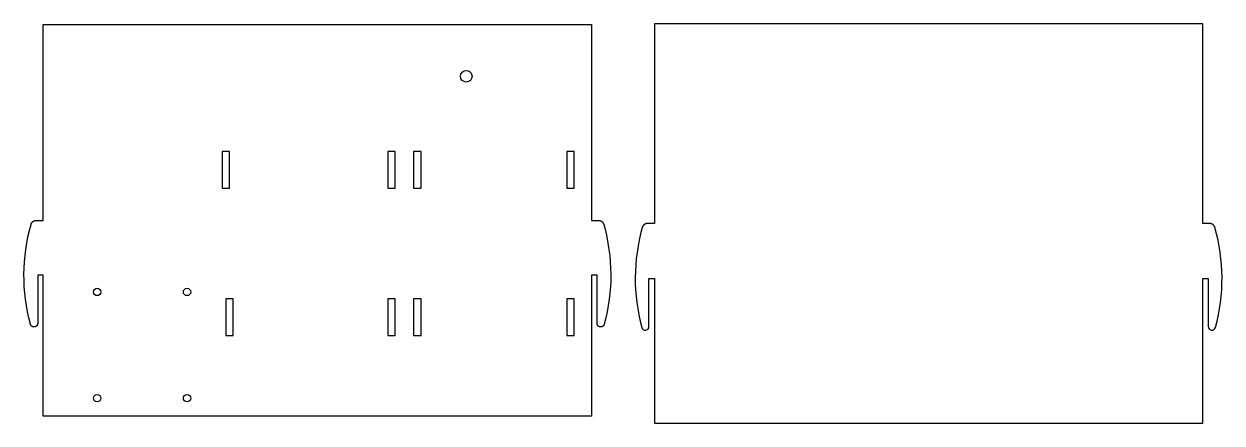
# Model space of a CAD drawing. Extents: x -333 to 756, y 497 to 716.
# Drawn here: x -333 to 320, y 497 to 715 of the extents above; entities that cross this region are included whole.
import ezdxf

# ---------------------------------------------------------------- set-up
doc = ezdxf.new("R2010")
doc.units = 0
doc.layers.add('MAKE2D$VISIBLE$LINES', color=7, linetype='CONTINUOUS')

msp = doc.modelspace()

# ---------------------------------------------------------------- linework, layer by layer
at = {"layer": 'MAKE2D$VISIBLE$LINES'}
for p, q in [((-322.8, 714.98), (-23.8, 714.98)), ((-322.8, 608.05), (-322.8, 714.98)), ((-23.8, 714.98), (-23.8, 637.93)), ((309.5, 715.28), (10.5, 715.28)), ((10.5, 715.28), (10.5, 606.33)), ((309.5, 606.33), (309.5, 715.28)), ((-221.15, 645.64), (-225.15, 645.64)), ((-225.15, 645.64), (-225.15, 625.64)), ((-221.15, 625.64), (-221.15, 645.64)), ((-130.94, 645.64), (-134.94, 645.64)), ((-134.94, 645.64), (-134.94, 625.64)), ((-130.94, 625.64), (-130.94, 645.64)), ((-116.8, 645.64), (-120.8, 645.64)), ((-120.8, 645.64), (-120.8, 625.64)), ((-116.8, 625.64), (-116.8, 645.64)), ((-33.3, 645.64), (-37.3, 645.64)), ((-37.3, 645.64), (-37.3, 625.64)), ((-33.3, 625.64), (-33.3, 645.64)), ((-23.8, 637.93), (-23.8, 608.05)), ((-225.15, 625.64), (-221.15, 625.64)), ((-134.94, 625.64), (-130.94, 625.64)), ((-120.8, 625.64), (-116.8, 625.64)), ((-37.3, 625.64), (-33.3, 625.64)), ((-328.21, 607.55), (-328.16, 607.58)), ((-328.16, 607.58), (-328.1, 607.62)), ((-328.1, 607.62), (-328.05, 607.65)), ((-328.05, 607.65), (-327.99, 607.68)), ((-327.99, 607.68), (-327.94, 607.71)), ((-327.94, 607.71), (-327.88, 607.74)), ((-327.88, 607.74), (-327.83, 607.76)), ((-327.83, 607.76), (-327.77, 607.79)), ((-327.77, 607.79), (-327.71, 607.81)), ((-327.71, 607.81), (-327.65, 607.84)), ((-327.65, 607.84), (-327.6, 607.86)), ((-327.6, 607.86), (-327.54, 607.88)), ((-327.54, 607.88), (-327.48, 607.9)), ((-327.48, 607.9), (-327.42, 607.92)), ((-327.42, 607.92), (-327.36, 607.94)), ((-327.36, 607.94), (-327.3, 607.95)), ((-327.3, 607.95), (-327.25, 607.97)), ((-327.25, 607.97), (-327.19, 607.98)), ((-327.19, 607.98), (-327.13, 607.99)), ((-327.13, 607.99), (-327.07, 608)), ((-327.07, 608), (-327.01, 608.01)), ((-327.01, 608.01), (-326.95, 608.02)), ((-326.95, 608.02), (-326.89, 608.03)), ((-326.89, 608.03), (-326.83, 608.04)), ((-326.83, 608.04), (-326.78, 608.04)), ((-326.78, 608.04), (-326.72, 608.04)), ((-326.72, 608.04), (-326.66, 608.05)), ((-326.66, 608.05), (-326.6, 608.05)), ((-326.6, 608.05), (-326.55, 608.05)), ((-326.55, 608.05), (-322.8, 608.05)), ((-23.8, 608.05), (-20.06, 608.05)), ((-20.06, 608.05), (-20, 608.05)), ((-20, 608.05), (-19.94, 608.05)), ((-19.94, 608.05), (-19.89, 608.04)), ((-19.89, 608.04), (-19.83, 608.04)), ((-19.83, 608.04), (-19.77, 608.04)), ((-19.77, 608.04), (-19.71, 608.03)), ((-19.71, 608.03), (-19.65, 608.02)), ((-19.65, 608.02), (-19.6, 608.01)), ((-19.6, 608.01), (-19.54, 608)), ((-19.54, 608), (-19.48, 607.99)), ((-19.48, 607.99), (-19.42, 607.98)), ((-19.42, 607.98), (-19.36, 607.97)), ((-19.36, 607.97), (-19.3, 607.95)), ((-19.3, 607.95), (-19.24, 607.94)), ((-19.24, 607.94), (-19.18, 607.92)), ((-19.18, 607.92), (-19.13, 607.9)), ((-19.13, 607.9), (-19.07, 607.88)), ((-19.07, 607.88), (-19.01, 607.86)), ((-19.01, 607.86), (-18.95, 607.84)), ((-18.95, 607.84), (-18.89, 607.81)), ((-18.89, 607.81), (-18.84, 607.79)), ((-18.84, 607.79), (-18.78, 607.76)), ((-18.78, 607.76), (-18.72, 607.74)), ((-18.72, 607.74), (-18.67, 607.71)), ((-18.67, 607.71), (-18.61, 607.68)), ((-18.61, 607.68), (-18.56, 607.65)), ((-18.56, 607.65), (-18.5, 607.62)), ((-18.5, 607.62), (-18.45, 607.58)), ((-18.45, 607.58), (-18.4, 607.55)), ((-331.1, 599.04), (-330.33, 602.45)), ((-330.33, 602.45), (-329.44, 605.85)), ((-329.44, 605.85), (-329.42, 605.91)), ((-329.42, 605.91), (-329.4, 605.96)), ((-329.4, 605.96), (-329.39, 606.02)), ((-329.39, 606.02), (-329.37, 606.07)), ((-329.37, 606.07), (-329.35, 606.13)), ((-329.35, 606.13), (-329.33, 606.18)), ((-329.33, 606.18), (-329.3, 606.24)), ((-329.3, 606.24), (-329.28, 606.29)), ((-329.28, 606.29), (-329.25, 606.34)), ((-329.25, 606.34), (-329.23, 606.4)), ((-329.23, 606.4), (-329.2, 606.45)), ((-329.2, 606.45), (-329.17, 606.5)), ((-329.17, 606.5), (-329.14, 606.56)), ((-329.14, 606.56), (-329.11, 606.61)), ((-329.11, 606.61), (-329.08, 606.66)), ((-329.08, 606.66), (-329.04, 606.71)), ((-329.04, 606.71), (-329.01, 606.76)), ((-329.01, 606.76), (-328.97, 606.81)), ((-328.97, 606.81), (-328.94, 606.86)), ((-328.94, 606.86), (-328.9, 606.91)), ((-328.9, 606.91), (-328.86, 606.96)), ((-328.86, 606.96), (-328.82, 607.01)), ((-328.82, 607.01), (-328.78, 607.05)), ((-328.78, 607.05), (-328.74, 607.1)), ((-328.74, 607.1), (-328.69, 607.15)), ((-328.69, 607.15), (-328.65, 607.19)), ((-328.65, 607.19), (-328.6, 607.23)), ((-328.6, 607.23), (-328.56, 607.28)), ((-328.56, 607.28), (-328.51, 607.32)), ((-328.51, 607.32), (-328.46, 607.36)), ((-328.46, 607.36), (-328.41, 607.4)), ((-328.41, 607.4), (-328.36, 607.44)), ((-328.36, 607.44), (-328.31, 607.48)), ((-328.31, 607.48), (-328.26, 607.51)), ((-328.26, 607.51), (-328.21, 607.55)), ((-18.4, 607.55), (-18.35, 607.51)), ((-18.35, 607.51), (-18.29, 607.48)), ((-18.29, 607.48), (-18.24, 607.44)), ((-18.24, 607.44), (-18.19, 607.4)), ((-18.19, 607.4), (-18.14, 607.36)), ((-18.14, 607.36), (-18.1, 607.32)), ((-18.1, 607.32), (-18.05, 607.28)), ((-18.05, 607.28), (-18, 607.23)), ((-18, 607.23), (-17.96, 607.19)), ((-17.96, 607.19), (-17.91, 607.15)), ((-17.91, 607.15), (-17.87, 607.1)), ((-17.87, 607.1), (-17.83, 607.05)), ((-17.83, 607.05), (-17.79, 607.01)), ((-17.79, 607.01), (-17.75, 606.96)), ((-17.75, 606.96), (-17.71, 606.91)), ((-17.71, 606.91), (-17.67, 606.86)), ((-17.67, 606.86), (-17.63, 606.81)), ((-17.63, 606.81), (-17.6, 606.76)), ((-17.6, 606.76), (-17.56, 606.71)), ((-17.56, 606.71), (-17.53, 606.66)), ((-17.53, 606.66), (-17.5, 606.61)), ((-17.5, 606.61), (-17.46, 606.56)), ((-17.46, 606.56), (-17.43, 606.5)), ((-17.43, 606.5), (-17.41, 606.45)), ((-17.41, 606.45), (-17.38, 606.4)), ((-17.38, 606.4), (-17.35, 606.34)), ((-17.35, 606.34), (-17.33, 606.29)), ((-17.33, 606.29), (-17.3, 606.24)), ((-17.3, 606.24), (-17.28, 606.18)), ((-17.28, 606.18), (-17.26, 606.13)), ((-17.26, 606.13), (-17.24, 606.07)), ((-17.24, 606.07), (-17.22, 606.02)), ((-17.22, 606.02), (-17.2, 605.96)), ((-17.2, 605.96), (-17.18, 605.91)), ((-17.18, 605.91), (-17.17, 605.85)), ((-17.17, 605.85), (-16.28, 602.45)), ((-16.28, 602.45), (-15.51, 599.04)), ((3.87, 604.13), (2.98, 600.73)), ((3.88, 604.19), (3.87, 604.13)), ((3.9, 604.24), (3.88, 604.19)), ((3.92, 604.3), (3.9, 604.24)), ((3.94, 604.35), (3.92, 604.3)), ((3.96, 604.41), (3.94, 604.35)), ((3.98, 604.46), (3.96, 604.41)), ((4, 604.52), (3.98, 604.46)), ((4.02, 604.57), (4, 604.52)), ((4.05, 604.62), (4.02, 604.57)), ((4.08, 604.68), (4.05, 604.62)), ((4.1, 604.73), (4.08, 604.68)), ((4.13, 604.78), (4.1, 604.73)), ((4.16, 604.84), (4.13, 604.78)), ((4.19, 604.89), (4.16, 604.84)), ((4.22, 604.94), (4.19, 604.89)), ((4.26, 604.99), (4.22, 604.94)), ((4.29, 605.04), (4.26, 604.99)), ((4.33, 605.09), (4.29, 605.04)), ((4.37, 605.14), (4.33, 605.09)), ((4.4, 605.19), (4.37, 605.14)), ((4.44, 605.24), (4.4, 605.19)), ((4.48, 605.29), (4.44, 605.24)), ((4.52, 605.33), (4.48, 605.29)), ((4.57, 605.38), (4.52, 605.33)), ((4.61, 605.43), (4.57, 605.38)), ((4.65, 605.47), (4.61, 605.43)), ((4.7, 605.51), (4.65, 605.47)), ((4.75, 605.56), (4.7, 605.51)), ((4.79, 605.6), (4.75, 605.56)), ((4.84, 605.64), (4.79, 605.6)), ((4.89, 605.68), (4.84, 605.64)), ((4.94, 605.72), (4.89, 605.68)), ((4.99, 605.76), (4.94, 605.72)), ((5.04, 605.79), (4.99, 605.76)), ((5.09, 605.83), (5.04, 605.79)), ((5.15, 605.86), (5.09, 605.83)), ((5.2, 605.9), (5.15, 605.86)), ((5.26, 605.93), (5.2, 605.9)), ((5.31, 605.96), (5.26, 605.93)), ((5.37, 605.99), (5.31, 605.96)), ((5.42, 606.02), (5.37, 605.99)), ((5.48, 606.04), (5.42, 606.02)), ((5.53, 606.07), (5.48, 606.04)), ((5.59, 606.09), (5.53, 606.07)), ((5.65, 606.12), (5.59, 606.09)), ((5.71, 606.14), (5.65, 606.12)), ((5.76, 606.16), (5.71, 606.14)), ((5.82, 606.18), (5.76, 606.16)), ((5.88, 606.2), (5.82, 606.18)), ((5.94, 606.22), (5.88, 606.2)), ((6, 606.23), (5.94, 606.22)), ((6.06, 606.25), (6, 606.23)), ((6.12, 606.26), (6.06, 606.25)), ((6.18, 606.27), (6.12, 606.26)), ((6.23, 606.28), (6.18, 606.27)), ((6.29, 606.29), (6.23, 606.28)), ((6.35, 606.3), (6.29, 606.29)), ((6.41, 606.31), (6.35, 606.3)), ((6.47, 606.32), (6.41, 606.31)), ((6.53, 606.32), (6.47, 606.32)), ((6.58, 606.32), (6.53, 606.32)), ((6.64, 606.33), (6.58, 606.32)), ((6.7, 606.33), (6.64, 606.33)), ((6.76, 606.33), (6.7, 606.33)), ((10.5, 606.33), (6.76, 606.33)), ((313.24, 606.33), (309.5, 606.33)), ((313.3, 606.33), (313.24, 606.33)), ((313.36, 606.33), (313.3, 606.33)), ((313.42, 606.32), (313.36, 606.33)), ((313.47, 606.32), (313.42, 606.32)), ((313.53, 606.32), (313.47, 606.32)), ((313.59, 606.31), (313.53, 606.32)), ((313.65, 606.3), (313.59, 606.31)), ((313.71, 606.29), (313.65, 606.3)), ((313.77, 606.28), (313.71, 606.29)), ((313.82, 606.27), (313.77, 606.28)), ((313.88, 606.26), (313.82, 606.27)), ((313.94, 606.25), (313.88, 606.26)), ((314, 606.23), (313.94, 606.25)), ((314.06, 606.22), (314, 606.23)), ((314.12, 606.2), (314.06, 606.22)), ((314.18, 606.18), (314.12, 606.2)), ((314.24, 606.16), (314.18, 606.18)), ((314.29, 606.14), (314.24, 606.16)), ((314.35, 606.12), (314.29, 606.14)), ((314.41, 606.09), (314.35, 606.12)), ((314.47, 606.07), (314.41, 606.09)), ((314.52, 606.04), (314.47, 606.07)), ((314.58, 606.02), (314.52, 606.04)), ((314.63, 605.99), (314.58, 606.02)), ((314.69, 605.96), (314.63, 605.99)), ((314.74, 605.93), (314.69, 605.96)), ((314.8, 605.9), (314.74, 605.93)), ((314.85, 605.86), (314.8, 605.9)), ((314.91, 605.83), (314.85, 605.86)), ((314.96, 605.79), (314.91, 605.83)), ((315.01, 605.76), (314.96, 605.79)), ((315.06, 605.72), (315.01, 605.76)), ((315.11, 605.68), (315.06, 605.72)), ((315.16, 605.64), (315.11, 605.68)), ((315.21, 605.6), (315.16, 605.64)), ((315.25, 605.56), (315.21, 605.6)), ((315.3, 605.51), (315.25, 605.56)), ((315.35, 605.47), (315.3, 605.51)), ((315.39, 605.43), (315.35, 605.47)), ((315.43, 605.38), (315.39, 605.43)), ((315.48, 605.33), (315.43, 605.38)), ((315.52, 605.29), (315.48, 605.33)), ((315.56, 605.24), (315.52, 605.29)), ((315.6, 605.19), (315.56, 605.24)), ((315.63, 605.14), (315.6, 605.19)), ((315.67, 605.09), (315.63, 605.14)), ((315.71, 605.04), (315.67, 605.09)), ((315.74, 604.99), (315.71, 605.04)), ((315.78, 604.94), (315.74, 604.99)), ((315.81, 604.89), (315.78, 604.94)), ((315.84, 604.84), (315.81, 604.89)), ((315.87, 604.78), (315.84, 604.84)), ((315.9, 604.73), (315.87, 604.78)), ((315.92, 604.68), (315.9, 604.73)), ((315.95, 604.62), (315.92, 604.68)), ((315.98, 604.57), (315.95, 604.62)), ((316, 604.52), (315.98, 604.57)), ((316.02, 604.46), (316, 604.52)), ((316.04, 604.41), (316.02, 604.46)), ((316.06, 604.35), (316.04, 604.41)), ((316.08, 604.3), (316.06, 604.35)), ((316.1, 604.24), (316.08, 604.3)), ((316.12, 604.19), (316.1, 604.24)), ((316.13, 604.13), (316.12, 604.19)), ((317.02, 600.73), (316.13, 604.13)), ((-332.3, 592.22), (-331.76, 595.63)), ((-331.76, 595.63), (-331.1, 599.04)), ((-15.51, 599.04), (-14.85, 595.63)), ((-14.85, 595.63), (-14.31, 592.22)), ((2.2, 597.32), (1.55, 593.91)), ((2.98, 600.73), (2.2, 597.32)), ((317.8, 597.32), (317.02, 600.73)), ((318.45, 593.91), (317.8, 597.32)), ((-333.03, 585.41), (-332.72, 588.82)), ((-332.72, 588.82), (-332.3, 592.22)), ((-14.31, 592.22), (-13.88, 588.82)), ((-13.88, 588.82), (-13.57, 585.41)), ((1, 590.5), (0.58, 587.1)), ((1.55, 593.91), (1, 590.5)), ((319, 590.5), (318.45, 593.91)), ((319.42, 587.1), (319, 590.5)), ((-333.3, 578.59), (-333.22, 582)), ((-333.22, 582), (-333.03, 585.41)), ((-13.57, 585.41), (-13.38, 582)), ((-13.38, 582), (-13.3, 578.59)), ((0.27, 583.69), (0.08, 580.28)), ((0.58, 587.1), (0.27, 583.69)), ((319.73, 583.69), (319.42, 587.1)), ((319.92, 580.28), (319.73, 583.69)), ((-333.26, 575.19), (-333.3, 578.59)), ((-333.11, 571.78), (-333.26, 575.19)), ((-322.8, 578.08), (-325.8, 578.08)), ((-325.8, 578.08), (-325.8, 551.85)), ((-322.8, 501.17), (-322.8, 578.08)), ((-20.8, 578.08), (-23.8, 578.08)), ((-23.8, 578.08), (-23.8, 501.17)), ((-20.8, 551.85), (-20.8, 578.08)), ((-13.34, 575.19), (-13.5, 571.78)), ((-13.3, 578.59), (-13.34, 575.19)), ((0.08, 580.28), (0, 576.88)), ((0, 576.88), (0.04, 573.47)), ((7.5, 550.13), (7.5, 576.36)), ((7.5, 576.36), (10.5, 576.36)), ((10.5, 576.36), (10.5, 497.38)), ((309.5, 497.38), (309.5, 576.36)), ((309.5, 576.36), (312.5, 576.36)), ((312.5, 576.36), (312.5, 550.13)), ((320, 576.88), (319.92, 580.28)), ((319.96, 573.47), (320, 576.88)), ((-332.83, 568.37), (-333.11, 571.78)), ((-332.45, 564.97), (-332.83, 568.37)), ((-13.77, 568.37), (-14.16, 564.97)), ((-13.5, 571.78), (-13.77, 568.37)), ((0.04, 573.47), (0.2, 570.06)), ((0.2, 570.06), (0.47, 566.65)), ((319.53, 566.65), (319.8, 570.06)), ((319.8, 570.06), (319.96, 573.47)), ((-331.94, 561.56), (-332.45, 564.97)), ((-219.15, 565.12), (-223.15, 565.12)), ((-223.15, 565.12), (-223.15, 545.12)), ((-219.15, 545.12), (-219.15, 565.12)), ((-130.94, 565.12), (-134.94, 565.12)), ((-134.94, 565.12), (-134.94, 545.12)), ((-130.94, 545.12), (-130.94, 565.12)), ((-116.8, 565.12), (-120.8, 565.12)), ((-120.8, 565.12), (-120.8, 545.12)), ((-116.8, 545.12), (-116.8, 565.12)), ((-33.3, 565.12), (-37.3, 565.12)), ((-37.3, 565.12), (-37.3, 545.12)), ((-33.3, 545.12), (-33.3, 565.12)), ((-14.16, 564.97), (-14.66, 561.56)), ((0.47, 566.65), (0.86, 563.25)), ((0.86, 563.25), (1.36, 559.84)), ((318.64, 559.84), (319.14, 563.25)), ((319.14, 563.25), (319.53, 566.65)), ((-331.32, 558.15), (-331.94, 561.56)), ((-330.59, 554.74), (-331.32, 558.15)), ((-15.28, 558.15), (-16.02, 554.74)), ((-14.66, 561.56), (-15.28, 558.15)), ((1.36, 559.84), (1.98, 556.43)), ((1.98, 556.43), (2.72, 553.02)), ((317.28, 553.02), (318.02, 556.43)), ((318.02, 556.43), (318.64, 559.84)), ((-329.74, 551.34), (-330.59, 554.74)), ((-329.72, 551.3), (-329.74, 551.34)), ((-329.71, 551.26), (-329.72, 551.3)), ((-329.7, 551.22), (-329.71, 551.26)), ((-329.69, 551.18), (-329.7, 551.22)), ((-329.67, 551.14), (-329.69, 551.18)), ((-329.65, 551.1), (-329.67, 551.14)), ((-329.64, 551.06), (-329.65, 551.1)), ((-329.62, 551.02), (-329.64, 551.06)), ((-329.6, 550.98), (-329.62, 551.02)), ((-329.58, 550.94), (-329.6, 550.98)), ((-329.56, 550.9), (-329.58, 550.94)), ((-329.54, 550.86), (-329.56, 550.9)), ((-329.52, 550.82), (-329.54, 550.86)), ((-329.49, 550.78), (-329.52, 550.82)), ((-329.47, 550.75), (-329.49, 550.78)), ((-329.44, 550.71), (-329.47, 550.75)), ((-329.42, 550.67), (-329.44, 550.71)), ((-329.39, 550.64), (-329.42, 550.67)), ((-329.36, 550.6), (-329.39, 550.64)), ((-329.33, 550.56), (-329.36, 550.6)), ((-329.3, 550.53), (-329.33, 550.56)), ((-329.27, 550.49), (-329.3, 550.53)), ((-329.24, 550.46), (-329.27, 550.49)), ((-329.21, 550.43), (-329.24, 550.46)), ((-329.17, 550.4), (-329.21, 550.43)), ((-329.14, 550.36), (-329.17, 550.4)), ((-329.1, 550.33), (-329.14, 550.36)), ((-329.07, 550.3), (-329.1, 550.33)), ((-329.03, 550.27), (-329.07, 550.3)), ((-328.99, 550.24), (-329.03, 550.27)), ((-328.95, 550.22), (-328.99, 550.24)), ((-328.91, 550.19), (-328.95, 550.22)), ((-328.88, 550.17), (-328.91, 550.19)), ((-328.84, 550.14), (-328.88, 550.17)), ((-328.8, 550.12), (-328.84, 550.14)), ((-328.75, 550.09), (-328.8, 550.12)), ((-328.71, 550.07), (-328.75, 550.09)), ((-328.67, 550.05), (-328.71, 550.07)), ((-328.63, 550.03), (-328.67, 550.05)), ((-328.59, 550.01), (-328.63, 550.03)), ((-328.54, 549.99), (-328.59, 550.01)), ((-328.5, 549.98), (-328.54, 549.99)), ((-328.46, 549.96), (-328.5, 549.98)), ((-328.41, 549.95), (-328.46, 549.96)), ((-328.37, 549.93), (-328.41, 549.95)), ((-328.32, 549.92), (-328.37, 549.93)), ((-328.28, 549.91), (-328.32, 549.92)), ((-328.23, 549.9), (-328.28, 549.91)), ((-328.19, 549.89), (-328.23, 549.9)), ((-328.15, 549.88), (-328.19, 549.89)), ((-328.1, 549.88), (-328.15, 549.88)), ((-328.06, 549.87), (-328.1, 549.88)), ((-328.01, 549.86), (-328.06, 549.87)), ((-327.97, 549.86), (-328.01, 549.86)), ((-327.92, 549.86), (-327.97, 549.86)), ((-327.88, 549.85), (-327.92, 549.86)), ((-327.84, 549.85), (-327.88, 549.85)), ((-327.79, 549.85), (-327.84, 549.85)), ((-327.75, 549.85), (-327.79, 549.85)), ((-327.71, 549.86), (-327.75, 549.85)), ((-327.67, 549.86), (-327.71, 549.86)), ((-327.63, 549.86), (-327.67, 549.86)), ((-327.58, 549.87), (-327.63, 549.86)), ((-327.54, 549.87), (-327.58, 549.87)), ((-327.5, 549.88), (-327.54, 549.87)), ((-327.46, 549.88), (-327.5, 549.88)), ((-327.42, 549.89), (-327.46, 549.88)), ((-327.38, 549.9), (-327.42, 549.89)), ((-327.34, 549.91), (-327.38, 549.9)), ((-327.29, 549.92), (-327.34, 549.91)), ((-327.25, 549.93), (-327.29, 549.92)), ((-327.21, 549.94), (-327.25, 549.93)), ((-327.17, 549.96), (-327.21, 549.94)), ((-327.13, 549.97), (-327.17, 549.96)), ((-327.09, 549.99), (-327.13, 549.97)), ((-327.05, 550), (-327.09, 549.99)), ((-327, 550.02), (-327.05, 550)), ((-326.96, 550.04), (-327, 550.02)), ((-326.92, 550.06), (-326.96, 550.04)), ((-326.88, 550.08), (-326.92, 550.06)), ((-326.84, 550.1), (-326.88, 550.08)), ((-326.8, 550.12), (-326.84, 550.1)), ((-326.76, 550.15), (-326.8, 550.12)), ((-326.72, 550.17), (-326.76, 550.15)), ((-326.68, 550.19), (-326.72, 550.17)), ((-326.65, 550.22), (-326.68, 550.19)), ((-326.61, 550.25), (-326.65, 550.22)), ((-326.57, 550.28), (-326.61, 550.25)), ((-326.54, 550.31), (-326.57, 550.28)), ((-326.5, 550.34), (-326.54, 550.31)), ((-326.46, 550.37), (-326.5, 550.34)), ((-326.43, 550.4), (-326.46, 550.37)), ((-326.4, 550.43), (-326.43, 550.4)), ((-326.36, 550.46), (-326.4, 550.43)), ((-326.33, 550.5), (-326.36, 550.46)), ((-326.3, 550.53), (-326.33, 550.5)), ((-326.27, 550.57), (-326.3, 550.53)), ((-326.24, 550.61), (-326.27, 550.57)), ((-326.21, 550.64), (-326.24, 550.61)), ((-326.18, 550.68), (-326.21, 550.64)), ((-326.16, 550.72), (-326.18, 550.68)), ((-326.13, 550.76), (-326.16, 550.72)), ((-326.1, 550.8), (-326.13, 550.76)), ((-326.08, 550.84), (-326.1, 550.8)), ((-326.06, 550.88), (-326.08, 550.84)), ((-326.03, 550.92), (-326.06, 550.88)), ((-326.01, 550.96), (-326.03, 550.92)), ((-325.99, 551), (-326.01, 550.96)), ((-325.97, 551.04), (-325.99, 551)), ((-325.96, 551.09), (-325.97, 551.04)), ((-325.94, 551.13), (-325.96, 551.09)), ((-325.92, 551.17), (-325.94, 551.13)), ((-325.91, 551.21), (-325.92, 551.17)), ((-325.89, 551.26), (-325.91, 551.21)), ((-325.88, 551.3), (-325.89, 551.26)), ((-325.87, 551.34), (-325.88, 551.3)), ((-325.86, 551.39), (-325.87, 551.34)), ((-325.85, 551.43), (-325.86, 551.39)), ((-325.84, 551.47), (-325.85, 551.43)), ((-325.83, 551.52), (-325.84, 551.47)), ((-325.82, 551.56), (-325.83, 551.52)), ((-325.81, 551.64), (-325.82, 551.6)), ((-325.82, 551.6), (-325.82, 551.56)), ((-325.8, 551.77), (-325.81, 551.73)), ((-325.81, 551.73), (-325.81, 551.69)), ((-325.81, 551.69), (-325.81, 551.64)), ((-325.8, 551.85), (-325.8, 551.81)), ((-325.8, 551.81), (-325.8, 551.77)), ((-20.8, 551.81), (-20.8, 551.85)), ((-20.8, 551.77), (-20.8, 551.81)), ((-20.8, 551.73), (-20.8, 551.77)), ((-20.8, 551.69), (-20.8, 551.73)), ((-20.79, 551.64), (-20.8, 551.69)), ((-20.79, 551.6), (-20.79, 551.64)), ((-20.78, 551.56), (-20.79, 551.6)), ((-20.77, 551.52), (-20.78, 551.56)), ((-20.77, 551.47), (-20.77, 551.52)), ((-20.76, 551.43), (-20.77, 551.47)), ((-20.75, 551.39), (-20.76, 551.43)), ((-20.74, 551.34), (-20.75, 551.39)), ((-20.72, 551.3), (-20.74, 551.34)), ((-20.71, 551.26), (-20.72, 551.3)), ((-20.7, 551.21), (-20.71, 551.26)), ((-20.68, 551.17), (-20.7, 551.21)), ((-20.67, 551.13), (-20.68, 551.17)), ((-20.65, 551.09), (-20.67, 551.13)), ((-20.63, 551.04), (-20.65, 551.09)), ((-20.61, 551), (-20.63, 551.04)), ((-20.59, 550.96), (-20.61, 551)), ((-20.57, 550.92), (-20.59, 550.96)), ((-20.55, 550.88), (-20.57, 550.92)), ((-20.53, 550.84), (-20.55, 550.88)), ((-20.5, 550.8), (-20.53, 550.84)), ((-20.48, 550.76), (-20.5, 550.8)), ((-20.45, 550.72), (-20.48, 550.76)), ((-20.42, 550.68), (-20.45, 550.72)), ((-20.4, 550.64), (-20.42, 550.68)), ((-20.37, 550.61), (-20.4, 550.64)), ((-20.34, 550.57), (-20.37, 550.61)), ((-20.31, 550.53), (-20.34, 550.57)), ((-20.27, 550.5), (-20.31, 550.53)), ((-20.24, 550.46), (-20.27, 550.5)), ((-20.21, 550.43), (-20.24, 550.46)), ((-20.18, 550.4), (-20.21, 550.43)), ((-20.14, 550.37), (-20.18, 550.4)), ((-20.11, 550.34), (-20.14, 550.37)), ((-20.07, 550.31), (-20.11, 550.34)), ((-20.03, 550.28), (-20.07, 550.31)), ((-20, 550.25), (-20.03, 550.28)), ((-19.96, 550.22), (-20, 550.25)), ((-19.92, 550.19), (-19.96, 550.22)), ((-19.88, 550.17), (-19.92, 550.19)), ((-19.84, 550.15), (-19.88, 550.17)), ((-19.8, 550.12), (-19.84, 550.15)), ((-19.76, 550.1), (-19.8, 550.12)), ((-19.72, 550.08), (-19.76, 550.1)), ((-19.68, 550.06), (-19.72, 550.08)), ((-19.64, 550.04), (-19.68, 550.06)), ((-19.6, 550.02), (-19.64, 550.04)), ((-19.56, 550), (-19.6, 550.02)), ((-19.52, 549.99), (-19.56, 550)), ((-19.48, 549.97), (-19.52, 549.99)), ((-19.44, 549.96), (-19.48, 549.97)), ((-19.39, 549.94), (-19.44, 549.96)), ((-19.35, 549.93), (-19.39, 549.94)), ((-19.31, 549.92), (-19.35, 549.93)), ((-19.27, 549.91), (-19.31, 549.92)), ((-19.23, 549.9), (-19.27, 549.91)), ((-19.19, 549.89), (-19.23, 549.9)), ((-19.15, 549.88), (-19.19, 549.89)), ((-19.1, 549.88), (-19.15, 549.88)), ((-19.06, 549.87), (-19.1, 549.88)), ((-19.02, 549.87), (-19.06, 549.87)), ((-18.98, 549.86), (-19.02, 549.87)), ((-18.94, 549.86), (-18.98, 549.86)), ((-18.9, 549.86), (-18.94, 549.86)), ((-18.85, 549.85), (-18.9, 549.86)), ((-18.81, 549.85), (-18.85, 549.85)), ((-18.77, 549.85), (-18.81, 549.85)), ((-18.72, 549.85), (-18.77, 549.85)), ((-18.68, 549.86), (-18.72, 549.85)), ((-18.64, 549.86), (-18.68, 549.86)), ((-18.59, 549.86), (-18.64, 549.86)), ((-18.55, 549.87), (-18.59, 549.86)), ((-18.5, 549.88), (-18.55, 549.87)), ((-18.46, 549.88), (-18.5, 549.88)), ((-18.42, 549.89), (-18.46, 549.88)), ((-18.37, 549.9), (-18.42, 549.89)), ((-18.33, 549.91), (-18.37, 549.9)), ((-18.28, 549.92), (-18.33, 549.91)), ((-18.24, 549.93), (-18.28, 549.92)), ((-18.19, 549.95), (-18.24, 549.93)), ((-18.15, 549.96), (-18.19, 549.95)), ((-18.11, 549.98), (-18.15, 549.96)), ((-18.06, 549.99), (-18.11, 549.98)), ((-18.02, 550.01), (-18.06, 549.99)), ((-17.98, 550.03), (-18.02, 550.01)), ((-17.94, 550.05), (-17.98, 550.03)), ((-17.89, 550.07), (-17.94, 550.05)), ((-17.85, 550.09), (-17.89, 550.07)), ((-17.81, 550.12), (-17.85, 550.09)), ((-17.77, 550.14), (-17.81, 550.12)), ((-17.73, 550.17), (-17.77, 550.14)), ((-17.69, 550.19), (-17.73, 550.17)), ((-17.65, 550.22), (-17.69, 550.19)), ((-17.61, 550.24), (-17.65, 550.22)), ((-17.58, 550.27), (-17.61, 550.24)), ((-17.54, 550.3), (-17.58, 550.27)), ((-17.5, 550.33), (-17.54, 550.3)), ((-17.47, 550.36), (-17.5, 550.33)), ((-17.43, 550.4), (-17.47, 550.36)), ((-17.4, 550.43), (-17.43, 550.4)), ((-17.37, 550.46), (-17.4, 550.43)), ((-17.34, 550.49), (-17.37, 550.46)), ((-17.3, 550.53), (-17.34, 550.49)), ((-17.27, 550.56), (-17.3, 550.53)), ((-17.24, 550.6), (-17.27, 550.56)), ((-17.22, 550.64), (-17.24, 550.6)), ((-17.19, 550.67), (-17.22, 550.64)), ((-17.16, 550.71), (-17.19, 550.67)), ((-17.14, 550.75), (-17.16, 550.71)), ((-17.11, 550.78), (-17.14, 550.75)), ((-17.09, 550.82), (-17.11, 550.78)), ((-17.07, 550.86), (-17.09, 550.82)), ((-17.04, 550.9), (-17.07, 550.86)), ((-17.02, 550.94), (-17.04, 550.9)), ((-17, 550.98), (-17.02, 550.94)), ((-16.99, 551.02), (-17, 550.98)), ((-16.97, 551.06), (-16.99, 551.02)), ((-16.95, 551.1), (-16.97, 551.06)), ((-16.94, 551.14), (-16.95, 551.1)), ((-16.92, 551.18), (-16.94, 551.14)), ((-16.91, 551.22), (-16.92, 551.18)), ((-16.89, 551.26), (-16.91, 551.22)), ((-16.88, 551.3), (-16.89, 551.26)), ((-16.87, 551.34), (-16.88, 551.3)), ((-16.02, 554.74), (-16.87, 551.34)), ((2.72, 553.02), (3.57, 549.62)), ((316.43, 549.62), (317.28, 553.02)), ((-223.15, 545.12), (-219.15, 545.12)), ((-134.94, 545.12), (-130.94, 545.12)), ((-120.8, 545.12), (-116.8, 545.12)), ((-37.3, 545.12), (-33.3, 545.12)), ((-23.8, 501.17), (-322.8, 501.17)), ((10.5, 497.38), (309.5, 497.38))]:
    msp.add_line(p, q, dxfattribs=at)
for centre, radius in [((-92.09, 686.7), 3.15), ((-293.38, 568.95), 2), ((-244.38, 568.95), 2), ((-293.38, 510.95), 2), ((-244.38, 510.95), 2)]:
    msp.add_circle(centre, radius, dxfattribs=at)
for centre, start, end in [((5.5, 550.13), 194.95586, 0), ((314.5, 550.13), 180, 345.04414)]:
    msp.add_arc(centre, 2, start, end, dxfattribs=at)

doc.saveas('drawing.dxf')
